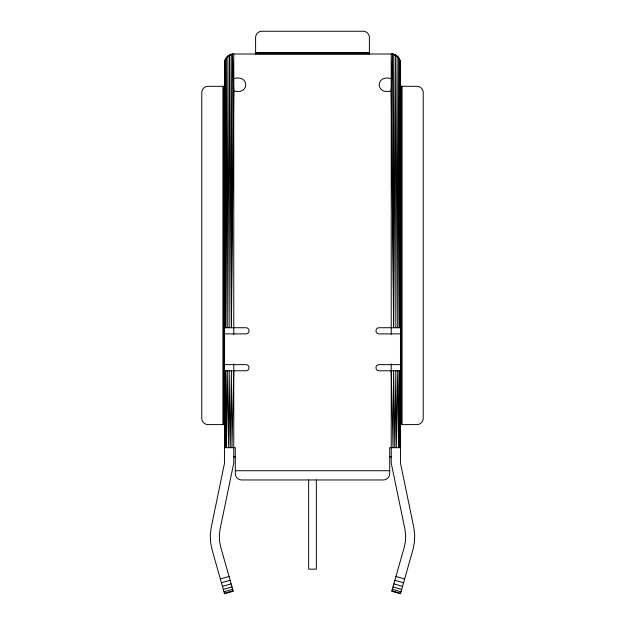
<?xml version="1.0" encoding="UTF-8"?>
<svg xmlns="http://www.w3.org/2000/svg" width="625" height="625" viewBox="0 0 625 625"><rect width="100%" height="100%" fill="white"/><g stroke="black" fill="none" stroke-linecap="round" stroke-linejoin="round"><path stroke-width="0.94" d="M232.477 54.102L233.766 90.914L231.383 327.727L231.273 54.352L232.477 54.102L231.383 327.727L229.602 55L233.766 54.008L391.234 54.008C396.164 53.914 400.555 58.289 400.461 63.234L400.461 463.047L413.805 527.5L414.711 534.82L414.445 542.195L413.016 549.43L400.461 593.75L391.766 591.289L404.32 546.961L405.477 541.148L405.688 535.219L404.953 529.336L391.234 463.047L391.234 363.883M233.766 370.781L231.977 447.664L231.383 370.781L230.258 447.664L229.156 370.781L228.672 447.664L227.242 370.781L226.461 447.664L225.781 370.781L225.031 447.664L224.859 370.781L224.539 447.664L235.305 447.664L235.305 473.805C235.289 477.102 238.164 479.977 241.461 479.961L383.539 479.961C386.836 479.977 389.711 477.102 389.695 473.805L389.695 447.664L400.461 447.664L400.141 370.781L399.969 447.664L399.219 370.781L398.539 447.664L397.758 370.781L396.328 447.664L395.844 370.781L394.742 447.664L393.617 370.781L393.023 447.664L391.234 370.781M391.234 90.914L392.523 54.102L393.727 54.352L393.617 327.727L391.234 90.914C375.234 95.273 375.234 74.25 391.234 78.609M233.766 334.422L233.766 54.008C228.812 53.922 224.461 58.289 224.539 63.234L224.539 463.047L211.195 527.5L210.289 534.82L210.555 542.195L211.984 549.43L224.539 593.75L233.234 591.289L220.68 546.961L219.523 541.148L219.313 535.219L220.047 529.336L233.766 463.047L233.766 363.883M224.859 60.844L227.242 56.711L231.383 54.32M220.352 578.953L229.047 576.492M221.438 582.781L230.125 580.32M222.445 586.352L231.141 583.891M223.312 589.414L232.008 586.953M223.984 591.766L232.672 589.305M224.398 593.242L233.094 590.781M255.602 52.469L369.398 52.469M255.602 52.867L369.398 52.867M255.602 53.242L369.398 53.242M255.602 53.555L369.398 53.555M255.602 53.805L369.398 53.805M233.766 78.609C249.766 74.25 249.766 95.273 233.766 90.914M224.859 86.297L207.938 86.297C204.641 86.281 201.766 89.156 201.781 92.453L201.781 418.453C201.766 421.742 204.641 424.617 207.938 424.602L224.859 424.602M400.141 86.297L417.062 86.297C420.359 86.281 423.234 89.156 423.219 92.453L423.219 418.453C423.234 421.742 420.359 424.617 417.062 424.602L400.141 424.602M224.539 240.844L223.523 240.844L223.523 270.062L224.539 270.062M400.461 240.844L401.477 240.844L401.477 270.062L400.461 270.062M224.539 327.727L246.07 327.727C250.023 327.57 250.023 334.023 246.07 333.875L224.539 333.875M400.461 327.727L378.93 327.727C374.977 327.57 374.977 334.023 378.93 333.875L400.461 333.875M224.539 364.625L246.07 364.625C250.023 364.477 250.023 370.93 246.07 370.781L224.539 370.781M400.461 364.625L378.93 364.625C374.977 364.477 374.977 370.93 378.93 370.781L400.461 370.781M233.766 456.891L235.711 456.891M389.289 456.891L391.234 456.891M235.305 470.734L389.695 470.734M392.523 54.102L393.617 327.727L395.398 55L395.844 327.727L397.102 56.117L397.758 327.727L398.656 57.75L399.219 327.727L399.977 60.305L400.141 327.727L400.461 63.234C400.445 58.305 396.195 53.945 391.234 54.008L391.234 334.422M395.953 576.492L404.648 578.953M394.875 580.32L403.562 582.781M393.859 583.891L402.555 586.352M392.992 586.953L401.688 589.414M392.328 589.305L401.016 591.766M391.906 590.781L400.602 593.242M393.617 54.32L397.758 56.711L400.141 60.844M401.992 86.297L401.992 424.602M401.594 86.297L401.594 424.602M401.227 86.297L401.227 424.602M400.906 86.297L400.906 241.312M400.906 269.586L400.906 424.602M400.664 86.297L400.664 241.312M400.664 269.586L400.664 424.602M400.508 86.297L400.508 241.312M400.508 269.586L400.508 424.602M369.398 54.328L369.398 37.398C369.414 34.109 366.539 31.227 363.242 31.25L261.758 31.25C258.461 31.227 255.586 34.109 255.602 37.398L255.602 54.328M316.344 479.961L316.344 569.148L308.656 569.148L308.656 479.961M224.336 86.297L224.336 241.312M224.336 269.586L224.336 424.602M224.094 86.297L224.094 241.312M224.094 269.586L224.094 424.602M223.773 86.297L223.773 424.602M223.406 86.297L223.406 424.602M223.008 86.297L223.008 424.602M225.023 60.305L224.859 327.727L224.539 63.234C224.664 59.836 226.539 56.563 229.602 55L229.156 327.727L227.898 56.117L227.242 327.727L226.344 57.75L225.781 327.727L225.023 60.305"/></g></svg>
